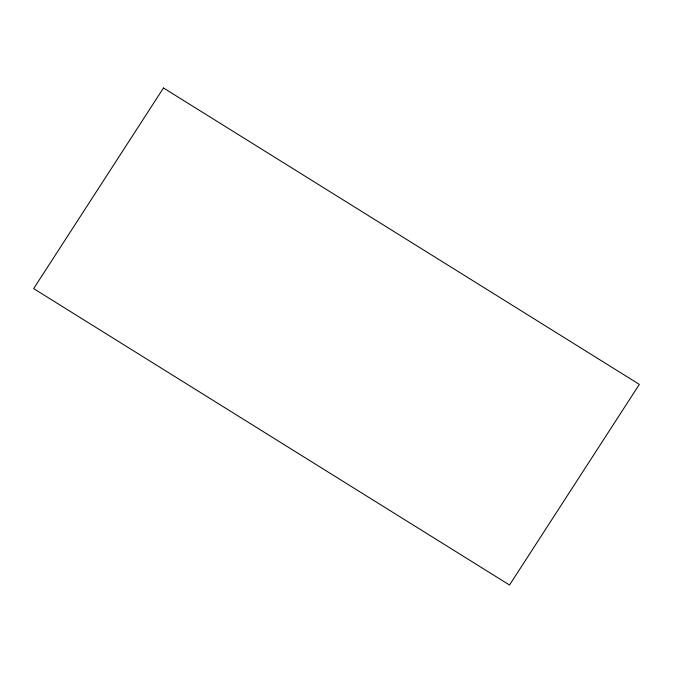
<?xml version="1.0" encoding="UTF-8"?>
<svg xmlns="http://www.w3.org/2000/svg" width="673" height="673" viewBox="0 0 673 673"><rect width="100%" height="100%" fill="white"/><g stroke="black" fill="none" stroke-linecap="round" stroke-linejoin="round"><path stroke-width="1.01" d="M163.48 87.978L33.65 288.616L509.52 585.022L639.35 384.384L163.48 87.978"/></g></svg>
